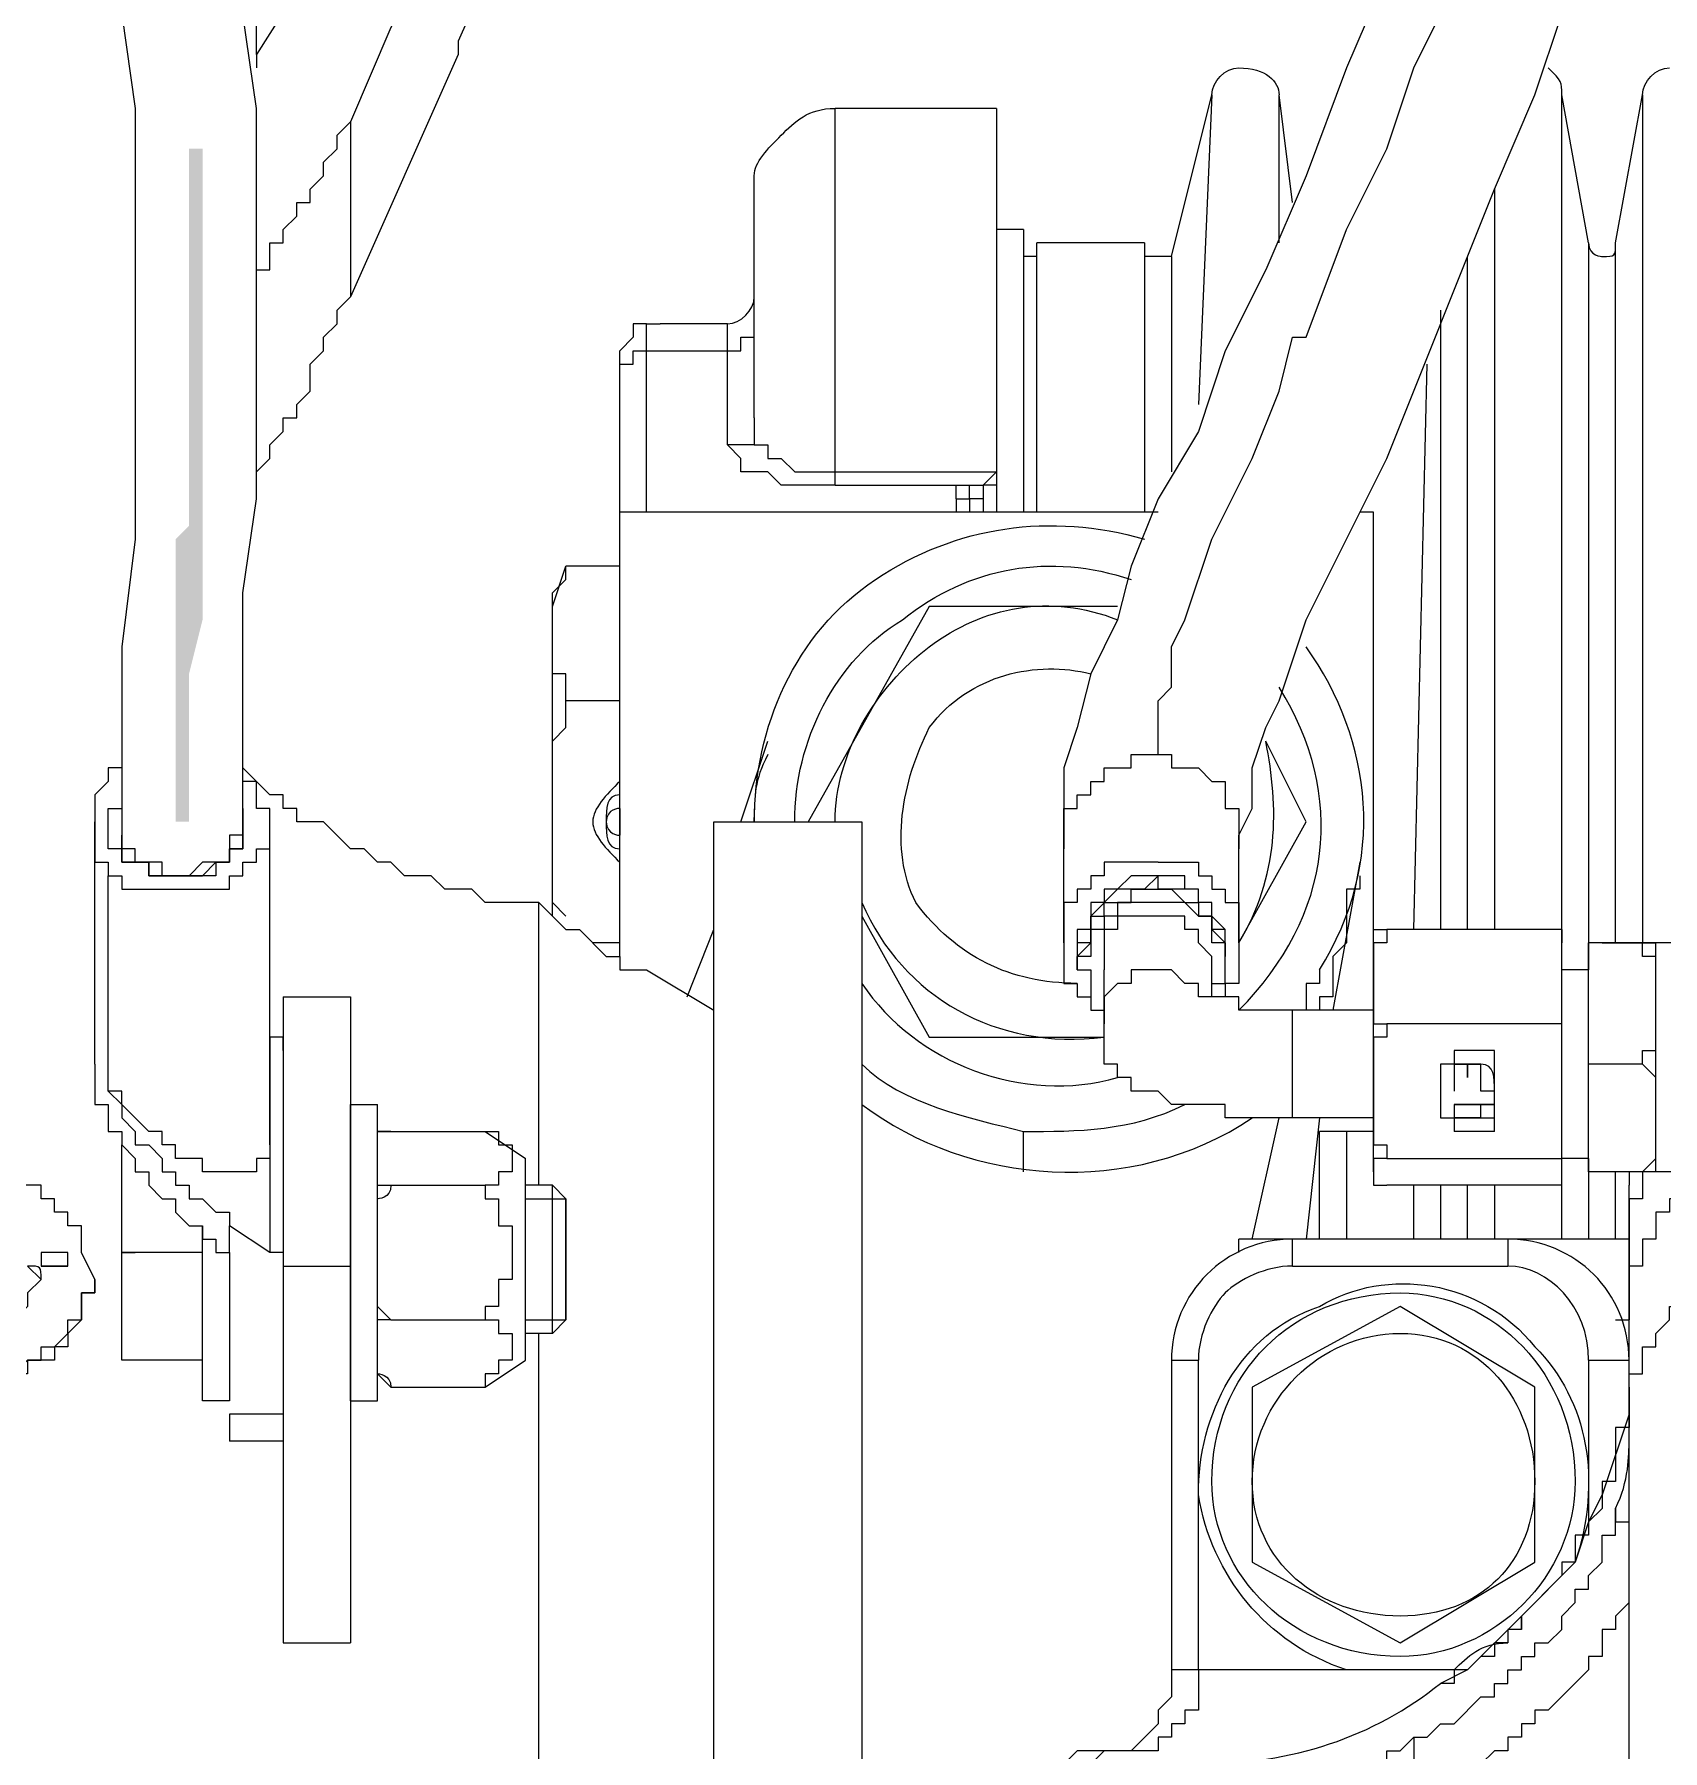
# Model space of a CAD drawing. Header units: millimetres. Extents: x 25083 to 52777, y 24772 to 45779.
# Drawn here: x 49109.58 to 49154.52, y 36234.41 to 36281.76 of the extents above; entities that cross this region are included whole.
import ezdxf

# ---------------------------------------------------------------- set-up
doc = ezdxf.new("R2010")
doc.units = ezdxf.units.MM
doc.layers.add('小车', color=7, linetype='Continuous')
doc.styles.add('标准', font='', dxfattribs={"width": 0.667})
doc.styles.get('标准').set_extended_font_data('FangSong_GB2312')
doc.dimstyles.new('标准', dxfattribs={"dimtxt": 35, "dimasz": 4, "dimexe": 2, "dimexo": 0, "dimtad": 1, "dimdec": 1, "dimzin": 9, "dimdsep": 46, "dimtxsty": '标准', "dimcen": 0, "dimdle": 6, "dimazin": 2, "dimtfac": 1, "dimtdec": 1, "dimtmove": 0, "dimatfit": 3, "dimfxl": 1, "dimtolj": 1, "dimtzin": 0, "dimarcsym": 0})

# ---------------------------------------------------------------- blocks, each defined once
blk = doc.blocks.new('zw$D2F4')
h = blk.add_hatch(color=7)
edge = h.paths.add_edge_path(flags=0)
edge.add_spline(control_points=[(215.76, 415.551), (215.76, 415.551), (216.874, 415.551), (216.874, 415.551), (216.874, 415.551), (217.245, 415.179), (217.245, 415.179), (217.245, 415.179), (217.616, 415.179), (217.616, 415.179), (217.616, 415.179), (217.988, 414.808), (217.988, 414.808), (217.988, 414.808), (218.359, 414.808), (218.359, 414.808), (218.359, 414.808), (219.473, 413.694), (219.473, 413.694), (219.473, 413.694), (219.473, 414.065), (219.473, 414.065), (219.473, 414.065), (219.845, 413.323), (219.845, 413.323), (219.845, 413.323), (219.845, 412.951), (219.845, 412.951), (219.845, 412.951), (219.845, 412.951), (219.845, 412.951), (219.845, 412.951), (220.587, 412.208), (220.587, 412.208), (220.587, 412.208), (220.959, 411.466), (220.959, 411.466), (220.959, 411.466), (221.33, 411.094), (221.33, 411.094), (221.33, 411.094), (221.701, 410.352), (221.701, 410.352), (221.701, 410.352), (221.701, 409.609), (221.701, 409.609), (221.701, 409.609), (222.073, 408.866), (222.073, 408.866), (222.073, 408.866), (222.073, 409.238), (222.073, 409.238), (222.073, 409.238), (222.444, 408.495), (222.444, 408.495), (222.444, 408.495), (222.815, 408.866), (222.815, 408.866), (222.815, 408.866), (222.444, 409.238), (222.444, 409.238), (222.444, 409.238), (222.444, 409.98), (222.444, 409.98), (222.444, 409.98), (222.073, 410.723), (222.073, 410.723), (222.073, 410.723), (221.701, 411.094), (221.701, 411.094), (221.701, 411.094), (220.959, 412.58), (220.959, 412.58), (220.959, 412.58), (220.216, 413.323), (220.216, 413.323), (220.216, 413.323), (220.216, 413.694), (220.216, 413.694), (220.216, 413.694), (218.359, 415.551), (218.359, 415.551), (218.359, 415.551), (217.988, 415.551), (217.988, 415.551), (217.988, 415.551), (217.616, 415.922), (217.616, 415.922), (217.616, 415.922), (216.502, 415.922), (216.502, 415.922), (216.502, 415.922), (216.131, 416.293), (216.131, 416.293), (216.131, 416.293), (215.76, 416.293), (215.76, 416.293), (215.76, 416.293), (215.76, 415.551), (215.76, 415.551), (215.76, 415.551), (215.76, 415.551), (215.76, 415.551)], knot_values=[0, 0, 0, 0, 1, 1, 1, 2, 2, 2, 3, 3, 3, 4, 4, 4, 5, 5, 5, 6, 6, 6, 7, 7, 7, 8, 8, 8, 9, 9, 9, 10, 10, 10, 11, 11, 11, 12, 12, 12, 13, 13, 13, 14, 14, 14, 15, 15, 15, 16, 16, 16, 17, 17, 17, 18, 18, 18, 19, 19, 19, 20, 20, 20, 21, 21, 21, 22, 22, 22, 23, 23, 23, 24, 24, 24, 25, 25, 25, 26, 26, 26, 27, 27, 27, 28, 28, 28, 29, 29, 29, 30, 30, 30, 31, 31, 31, 32, 32, 32, 33, 33, 33, 34, 34, 34, 34], degree=3, periodic=0)
edge = h.paths.add_edge_path(flags=0)
edge.add_spline(control_points=[(223.929, 398.097), (223.929, 398.097), (223.929, 387.699), (223.929, 387.699), (223.929, 387.699), (223.558, 387.327), (223.558, 387.327), (223.558, 387.327), (223.558, 379.529), (223.558, 379.529), (223.558, 379.529), (223.929, 379.529), (223.929, 379.529), (223.929, 379.529), (223.929, 383.614), (223.929, 383.614), (223.929, 383.614), (224.301, 385.099), (224.301, 385.099), (224.301, 385.099), (224.301, 398.097), (224.301, 398.097), (224.301, 398.097), (223.929, 398.097), (223.929, 398.097), (223.929, 398.097), (223.929, 398.097), (223.929, 398.097)], knot_values=[0, 0, 0, 0, 1, 1, 1, 2, 2, 2, 3, 3, 3, 4, 4, 4, 5, 5, 5, 6, 6, 6, 7, 7, 7, 8, 8, 8, 9, 9, 9, 9], degree=3, periodic=0)
at = {"color": 7, "lineweight": 5}
for points in [[(243.983, 427.063), (242.869, 425.206), (240.641, 420.75), (239.155, 418.15), (238.041, 415.922), (236.927, 412.951), (235.442, 410.352), (235.07, 409.238), (233.585, 405.895), (232.842, 404.41), (231.357, 401.068), (231.357, 400.696), (228.386, 394.012)], [(250.667, 381.386), (250.667, 382.871), (251.039, 383.242), (251.039, 384.357), (251.41, 385.099), (252.153, 387.327), (253.267, 389.556), (254.01, 391.412), (254.381, 392.898), (254.752, 392.898), (255.866, 395.869), (256.98, 398.097), (257.723, 400.325), (258.466, 401.81)], [(260.694, 420.007), (260.323, 417.779), (260.323, 415.551), (259.58, 411.094), (258.095, 405.895), (256.98, 402.925), (255.866, 400.325), (254.752, 397.354), (253.638, 394.755), (252.524, 392.526), (251.781, 390.298), (250.667, 388.442), (249.925, 386.585), (249.553, 385.099), (248.811, 383.614), (248.439, 382.128), (248.068, 381.014), (248.068, 378.786)], [(252.895, 378.786), (252.895, 379.158), (253.267, 379.9), (253.267, 381.014), (253.638, 382.128), (254.01, 382.871), (254.752, 385.099), (256.98, 389.556), (259.951, 396.983), (261.065, 399.582), (261.808, 401.81), (262.922, 404.781), (264.408, 409.98), (264.779, 412.951), (265.15, 415.551), (265.522, 417.779), (265.522, 420.007)], [(225.415, 379.529), (225.415, 385.842), (225.786, 388.442), (225.786, 399.211), (225.415, 401.81), (225.415, 404.039), (225.044, 405.895), (224.672, 408.124), (223.187, 411.094), (222.815, 412.58), (222.073, 413.694), (221.33, 414.437), (220.587, 415.551), (219.473, 416.293), (218.73, 417.036), (217.616, 417.408), (217.245, 417.408)], [(216.874, 414.065), (217.616, 413.323), (218.359, 412.951), (219.845, 410.723), (220.216, 409.609), (220.959, 408.124), (221.33, 406.267), (222.073, 404.039), (222.073, 401.81), (222.444, 399.211), (222.444, 387.327), (222.073, 384.357), (222.073, 379.529)], [(225.786, 400.696), (225.786, 404.039)], [(246.211, 399.211), (241.755, 399.211)], [(241.755, 388.813), (241.755, 399.211)], [(246.211, 399.211), (246.211, 388.07)], [(251.039, 395.126), (252.153, 399.582)], [(252.153, 399.582), (251.781, 391.041)], [(254.01, 395.497), (254.01, 399.582)], [(254.381, 396.611), (254.01, 399.582)], [(261.808, 375.444), (261.808, 399.582)], [(262.551, 395.497), (261.808, 399.582)], [(263.294, 395.497), (264.036, 399.582)], [(264.036, 399.582), (264.036, 376.187)], [(228.386, 398.84), (228.386, 394.012)], [(239.527, 390.67), (239.527, 397.354)], [(259.951, 396.983), (259.951, 376.558)], [(246.954, 395.869), (246.211, 395.869)], [(246.954, 395.869), (246.954, 388.07)], [(250.296, 395.497), (247.325, 395.497)], [(247.325, 388.07), (247.325, 395.497)], [(250.296, 395.497), (250.296, 388.07)], [(262.551, 395.497), (262.551, 375.444)], [(263.294, 376.187), (263.294, 395.497)], [(247.325, 395.126), (246.954, 395.126)], [(251.039, 395.126), (250.296, 395.126)], [(251.039, 395.126), (251.039, 389.184)], [(259.209, 376.558), (259.209, 395.126)], [(225.786, 389.184), (226.158, 389.556), (226.158, 389.927), (226.529, 390.298), (226.529, 390.67), (226.9, 390.67), (226.9, 391.041), (227.272, 391.412), (227.272, 392.155), (227.643, 392.526), (227.643, 392.898), (228.014, 393.269), (228.014, 393.641), (228.386, 394.012)], [(258.466, 393.641), (258.466, 376.558)], [(236.556, 393.269), (236.184, 393.269), (236.184, 392.898), (235.813, 392.526)], [(236.556, 388.07), (236.556, 393.269)], [(237.298, 393.269), (236.927, 393.269)], [(238.784, 393.269), (237.298, 393.269)], [(238.784, 389.927), (238.784, 393.269)], [(238.784, 392.526), (239.155, 392.526), (239.155, 392.898), (239.527, 392.898), (239.527, 393.269)], [(235.813, 375.815), (235.813, 392.526)], [(235.813, 392.155), (236.184, 392.155), (236.184, 392.526), (236.556, 392.526)], [(236.556, 392.526), (238.784, 392.526)], [(257.723, 376.558), (258.095, 392.155)], [(239.527, 390.67), (239.527, 389.927), (239.155, 389.927), (238.784, 389.927)], [(239.527, 390.67), (239.527, 389.927), (239.898, 389.927), (239.898, 389.556), (240.269, 389.556), (240.641, 389.184), (241.755, 389.184)], [(241.755, 388.813), (240.269, 388.813), (239.898, 389.184), (239.527, 389.184), (239.155, 389.184), (239.155, 389.556), (238.784, 389.927)], [(241.755, 389.184), (246.211, 389.184)], [(241.755, 388.813), (245.468, 388.813)], [(245.097, 388.442), (245.097, 388.813), (245.468, 388.813)], [(245.468, 388.813), (245.84, 388.813), (246.211, 389.184)], [(245.84, 388.442), (245.468, 388.442), (245.468, 388.813)], [(246.211, 389.184), (246.211, 388.813), (245.84, 388.813), (245.84, 388.442)], [(245.097, 388.442), (245.097, 388.07)], [(245.097, 388.442), (245.468, 388.442), (245.468, 388.07)], [(245.84, 388.442), (245.84, 388.07)], [(250.667, 388.07), (235.813, 388.07)], [(256.609, 388.07), (256.238, 388.07)], [(256.609, 374.33), (256.609, 388.07)], [(233.956, 385.471), (234.328, 386.585)], [(233.956, 384.728), (233.956, 385.842), (234.328, 386.213), (234.328, 386.585)], [(235.813, 386.585), (234.328, 386.585)], [(233.956, 376.929), (233.956, 385.471)], [(244.354, 385.471), (241.012, 379.529)], [(249.553, 385.471), (244.354, 385.471)], [(234.328, 382.871), (234.328, 383.614), (233.956, 383.614), (233.956, 384.728)], [(233.956, 379.529), (233.956, 381.757), (234.328, 382.128), (234.328, 382.871)], [(235.813, 382.871), (234.328, 382.871)], [(239.155, 379.529), (239.898, 381.757)], [(254.752, 379.529), (253.638, 381.757)], [(233.585, 377.301), (232.099, 377.301), (231.728, 377.672), (230.985, 377.672), (230.614, 378.043), (229.871, 378.043), (229.5, 378.415), (229.129, 378.415), (228.757, 378.786), (228.386, 378.786), (227.643, 379.529), (226.9, 379.529), (226.9, 379.9), (226.529, 379.9), (226.529, 380.272), (226.158, 380.272), (225.415, 381.014), (225.415, 381.386)], [(248.068, 378.786), (248.068, 379.9), (248.439, 379.9), (248.439, 380.272), (248.811, 380.272), (248.811, 380.643), (249.182, 380.643), (249.182, 381.014), (249.925, 381.014), (249.925, 381.386), (250.667, 381.386)], [(250.667, 381.386), (251.039, 381.386), (251.039, 381.014), (251.781, 381.014), (252.153, 380.643), (252.524, 380.643), (252.524, 380.272), (252.524, 379.9), (252.895, 379.9), (252.895, 378.786)], [(222.073, 381.014), (221.701, 381.014), (221.701, 380.643)], [(221.701, 380.643), (221.33, 380.272), (221.33, 379.529)], [(226.158, 379.529), (226.158, 379.9), (225.786, 379.9), (225.786, 380.643), (225.415, 380.643)], [(221.701, 379.529), (221.701, 379.9), (222.073, 379.9)], [(225.415, 379.9), (225.415, 379.529)], [(221.33, 372.844), (221.33, 379.529)], [(221.33, 379.529), (221.33, 378.415), (221.701, 378.415), (221.701, 378.043)], [(221.701, 378.043), (222.073, 378.043), (222.073, 377.672), (224.301, 377.672), (225.044, 377.672), (225.044, 378.043), (225.415, 378.043), (225.415, 378.415), (225.786, 378.415), (225.786, 378.786), (226.158, 378.786), (226.158, 379.529)], [(225.415, 379.529), (225.415, 378.786), (225.044, 378.786), (225.044, 378.415), (224.672, 378.415), (224.672, 378.043), (222.815, 378.043), (222.815, 378.415), (222.073, 378.415), (222.073, 378.786), (221.701, 378.786), (221.701, 379.529)], [(226.158, 370.616), (226.158, 379.529)], [(234.328, 376.929), (233.956, 377.301), (233.956, 379.529)], [(238.412, 379.529), (242.497, 379.529)], [(238.412, 287.06), (238.412, 379.529)], [(242.497, 379.529), (242.497, 287.06)], [(252.895, 376.187), (254.752, 379.529)], [(225.044, 379.158), (225.044, 378.415), (224.301, 378.415), (223.929, 378.043), (223.187, 378.043), (223.187, 378.415), (222.444, 378.415), (222.444, 378.786), (222.073, 378.786), (222.073, 379.158)], [(222.073, 379.158), (222.073, 378.415), (222.815, 378.415), (222.815, 378.043), (224.301, 378.043), (224.672, 378.415), (225.044, 378.415), (225.044, 378.786), (225.415, 378.786), (225.415, 379.158)], [(225.415, 379.158), (225.044, 379.158)], [(248.068, 376.187), (248.068, 378.786)], [(252.895, 376.187), (252.895, 378.786)], [(250.667, 378.415), (249.182, 378.415), (249.182, 378.043), (248.811, 378.043), (248.811, 377.672), (248.439, 377.672), (248.439, 377.301), (248.068, 377.301), (248.068, 376.187)], [(250.667, 378.415), (251.781, 378.415), (251.781, 378.043), (252.153, 378.043), (252.153, 377.672), (252.524, 377.672), (252.524, 377.301), (252.895, 377.301), (252.895, 376.187)], [(256.238, 378.415), (255.495, 374.33)], [(221.701, 372.102), (221.701, 378.043)], [(251.41, 377.672), (250.667, 377.672), (250.667, 378.043), (250.296, 377.672), (249.925, 377.672), (249.553, 377.672), (248.811, 376.929), (248.811, 376.187), (248.439, 376.187)], [(251.41, 377.672), (251.41, 378.043), (249.925, 378.043), (249.553, 377.672), (249.182, 377.672), (249.182, 377.301), (248.811, 377.301), (248.811, 376.558), (248.439, 376.558), (248.439, 376.187)], [(256.238, 378.043), (256.238, 377.672), (255.866, 377.672), (255.866, 376.187), (255.495, 375.815), (255.495, 374.701), (255.124, 374.701), (255.124, 374.33)], [(248.439, 375.815), (248.811, 376.187), (248.811, 376.929), (249.182, 376.929), (249.182, 377.301), (249.553, 377.301), (249.925, 377.301), (249.925, 377.672), (251.039, 377.672), (251.41, 377.301)], [(252.524, 376.187), (252.524, 376.558), (252.153, 376.929), (252.153, 377.301), (251.781, 377.301), (251.781, 377.672), (251.41, 377.672)], [(252.524, 376.187), (252.524, 376.558), (252.153, 376.558), (252.153, 377.301), (251.781, 377.301), (251.781, 377.672), (251.41, 377.672)], [(233.585, 369.502), (233.585, 377.301)], [(233.585, 377.301), (234.328, 376.558), (234.699, 376.558), (235.442, 375.815), (235.813, 375.815), (235.813, 375.444), (236.556, 375.444)], [(242.497, 376.929), (244.354, 373.587)], [(251.41, 377.301), (249.925, 377.301), (249.553, 377.301), (249.553, 376.929), (249.182, 376.929), (249.182, 376.558), (248.811, 376.558), (248.811, 375.815), (248.439, 375.815), (248.439, 375.444)], [(251.41, 376.929), (249.925, 376.929), (249.553, 376.929), (249.553, 376.558), (249.182, 376.558), (249.182, 375.444)], [(251.41, 377.301), (251.781, 377.301), (251.781, 376.929), (252.153, 376.929), (252.153, 376.558), (252.524, 376.187), (252.524, 375.815)], [(252.524, 375.444), (252.524, 376.187), (252.153, 376.187), (252.153, 376.929), (251.781, 376.929), (251.41, 377.301)], [(252.153, 375.444), (252.153, 375.815), (251.781, 376.187), (251.781, 376.558), (251.41, 376.558), (251.41, 376.929)], [(237.67, 374.701), (238.412, 376.558)], [(256.609, 376.187), (256.609, 376.558), (256.98, 376.558)], [(256.98, 376.558), (256.98, 376.187), (256.609, 376.187), (256.609, 375.073)], [(261.808, 376.558), (256.98, 376.558)], [(261.808, 376.558), (261.808, 376.187)], [(261.808, 375.073), (261.808, 376.558)], [(235.813, 376.187), (235.07, 376.187)], [(248.068, 376.187), (248.068, 375.073), (248.439, 375.073), (248.439, 374.701), (248.811, 374.701), (248.811, 374.33), (249.182, 374.33)], [(252.895, 376.187), (252.895, 375.073), (252.524, 375.073), (252.524, 374.701)], [(256.609, 375.073), (256.609, 376.187)], [(261.808, 375.444), (261.808, 376.187)], [(264.036, 376.187), (262.551, 376.187)], [(264.036, 376.187), (262.551, 376.187)], [(262.551, 369.874), (262.551, 376.187)], [(262.551, 374.33), (262.551, 376.187)], [(263.294, 376.187), (262.922, 376.187)], [(262.922, 376.187), (263.294, 376.187)], [(263.665, 376.187), (263.294, 376.187)], [(263.665, 376.187), (263.294, 376.187)], [(264.036, 376.187), (263.665, 376.187)], [(263.665, 376.187), (264.036, 376.187)], [(264.408, 376.187), (264.036, 376.187)], [(264.036, 376.187), (264.408, 376.187)], [(264.408, 374.33), (264.408, 375.815), (264.036, 375.815), (264.036, 376.187)], [(264.408, 369.874), (264.408, 376.187)], [(265.15, 376.187), (264.408, 376.187)], [(248.439, 375.444), (248.439, 375.815)], [(252.524, 375.444), (252.524, 375.815)], [(236.556, 375.444), (238.412, 374.33)], [(248.439, 375.444), (248.811, 375.444), (248.811, 374.33), (249.182, 374.33)], [(249.182, 373.959), (249.182, 375.444)], [(251.41, 375.073), (251.039, 375.444), (249.925, 375.444), (249.925, 375.073), (249.553, 375.073), (249.182, 374.701), (249.182, 373.959)], [(251.781, 374.701), (251.781, 375.073), (251.41, 375.073)], [(252.153, 374.701), (252.153, 375.444)], [(252.153, 374.701), (252.153, 375.073), (252.524, 375.073), (252.524, 375.444)], [(255.124, 375.444), (255.124, 375.073), (254.752, 375.073), (254.752, 374.33)], [(256.609, 372.102), (256.609, 375.073)], [(256.609, 375.073), (256.609, 373.959), (256.98, 373.959)], [(261.808, 370.245), (261.808, 375.444)], [(262.551, 375.444), (261.808, 375.444)], [(261.808, 372.102), (261.808, 375.073)], [(261.808, 373.959), (261.808, 375.073)], [(226.529, 374.701), (228.386, 374.701)], [(226.529, 374.701), (226.529, 356.876)], [(228.386, 374.701), (228.386, 356.876)], [(254.381, 374.33), (252.895, 374.33), (252.895, 374.701), (251.781, 374.701)], [(256.609, 374.33), (254.381, 374.33)], [(254.381, 372.473), (254.381, 374.33)], [(262.551, 372.844), (262.551, 374.33)], [(264.036, 372.844), (264.036, 373.216), (264.408, 373.216), (264.408, 374.33)], [(226.158, 373.587), (226.158, 367.645)], [(226.529, 373.216), (226.529, 373.587), (226.158, 373.587)], [(244.354, 373.587), (249.182, 373.587)], [(254.381, 371.359), (252.524, 371.359), (252.524, 371.73), (251.039, 371.73), (250.667, 372.102), (249.925, 372.102), (249.925, 372.473), (249.553, 372.473), (249.553, 372.844), (249.182, 372.844), (249.182, 373.959)], [(256.98, 373.959), (256.98, 373.587), (256.609, 373.587), (256.609, 372.102)], [(261.808, 373.959), (256.98, 373.959)], [(261.808, 372.102), (261.808, 373.959)], [(259.951, 373.216), (258.837, 373.216)], [(259.951, 372.102), (259.951, 373.216)], [(221.33, 372.844), (221.33, 371.73), (221.701, 371.73), (221.701, 370.988), (222.073, 370.988), (222.073, 370.616), (222.444, 370.245), (222.444, 369.874), (222.815, 369.874), (222.815, 369.502), (223.187, 369.131), (223.558, 369.131), (223.558, 368.759), (223.929, 368.388), (224.301, 368.388), (224.301, 368.017), (224.672, 368.017), (224.672, 367.645), (225.044, 367.645)], [(258.837, 372.844), (258.466, 372.844), (258.466, 372.102)], [(259.209, 372.844), (258.837, 372.844)], [(258.837, 372.844), (259.58, 372.844)], [(259.58, 372.844), (258.837, 372.844)], [(259.58, 372.844), (259.209, 372.844)], [(259.209, 372.844), (259.209, 372.473)], [(259.209, 372.473), (259.209, 372.844)], [(264.036, 372.844), (262.551, 372.844)], [(262.551, 371.359), (262.551, 372.844)], [(264.408, 371.359), (264.408, 372.473), (264.036, 372.844)], [(254.381, 371.359), (254.381, 372.473)], [(221.701, 372.102), (222.073, 371.73), (222.073, 371.359), (222.444, 370.988), (222.444, 370.616), (222.815, 370.616), (223.187, 370.245), (223.187, 369.874), (223.558, 369.874), (223.558, 369.502), (223.929, 369.502), (223.929, 369.131), (224.301, 369.131), (224.672, 368.759), (225.044, 368.759), (225.044, 368.388)], [(226.158, 370.616), (226.158, 370.245), (225.786, 370.245), (225.786, 369.874), (225.044, 369.874), (224.301, 369.874), (224.301, 370.245), (223.558, 370.245), (223.558, 370.616), (223.187, 370.616), (223.187, 370.988), (222.815, 370.988), (222.073, 371.73), (222.073, 372.102), (221.701, 372.102)], [(228.386, 371.73), (229.129, 371.73)], [(228.386, 371.359), (228.386, 371.73)], [(228.386, 363.56), (228.386, 371.73)], [(229.129, 363.56), (229.129, 371.73)], [(256.609, 369.874), (256.609, 372.102)], [(256.609, 372.102), (256.609, 370.616), (256.98, 370.616), (256.98, 370.245)], [(258.466, 372.102), (258.466, 371.359), (258.837, 371.359), (258.837, 370.988)], [(258.466, 372.102), (258.466, 371.359), (258.837, 371.359), (258.837, 370.988)], [(258.837, 371.73), (259.58, 371.73)], [(258.837, 371.73), (259.58, 371.73)], [(259.209, 371.73), (258.837, 371.73)], [(259.58, 371.73), (259.209, 371.73)], [(259.951, 372.102), (259.58, 372.102)], [(259.58, 371.359), (259.58, 371.73)], [(259.58, 371.73), (259.951, 371.73)], [(259.951, 371.73), (259.58, 371.73)], [(259.951, 370.988), (259.951, 372.102)], [(259.951, 370.988), (259.951, 372.102)], [(261.808, 369.874), (261.808, 372.102)], [(261.808, 370.245), (261.808, 372.102)], [(253.267, 368.017), (254.01, 371.359)], [(256.609, 371.359), (254.381, 371.359)], [(255.124, 371.359), (254.752, 368.017)], [(256.609, 370.988), (256.609, 371.359)], [(259.58, 371.359), (258.837, 371.359)], [(258.837, 371.359), (259.209, 371.359)], [(259.209, 371.359), (258.837, 371.359)], [(259.209, 371.359), (259.58, 371.359)], [(259.58, 371.359), (259.209, 371.359)], [(259.58, 371.359), (259.951, 371.359)], [(262.551, 369.874), (262.551, 371.359)], [(264.036, 369.874), (264.408, 370.245), (264.408, 371.359)], [(229.129, 370.988), (229.5, 370.988)], [(229.5, 370.988), (232.099, 370.988)], [(232.099, 370.988), (232.471, 370.988), (232.471, 370.616), (232.842, 370.616), (232.842, 369.874), (232.471, 369.874), (232.471, 369.502), (232.099, 369.502)], [(232.099, 370.988), (233.213, 370.245)], [(246.954, 369.874), (246.954, 370.988)], [(256.609, 370.988), (255.124, 370.988)], [(255.124, 368.017), (255.124, 370.988)], [(255.866, 370.988), (255.866, 368.017)], [(259.951, 370.988), (258.837, 370.988)], [(259.951, 370.988), (258.837, 370.988)], [(222.073, 364.675), (222.073, 370.616)], [(222.073, 369.131), (222.073, 370.616)], [(220.959, 367.645), (220.959, 368.388), (220.587, 368.388), (220.587, 368.759), (220.216, 368.759), (220.216, 369.131), (219.845, 369.131), (219.845, 369.502), (219.102, 369.502)], [(233.213, 364.675), (233.213, 370.245)], [(256.98, 370.245), (256.609, 370.245), (256.609, 369.874)], [(256.609, 369.874), (256.609, 369.502)], [(256.98, 370.245), (261.808, 370.245)], [(261.808, 368.017), (261.808, 370.245)], [(261.808, 369.874), (261.808, 370.245)], [(262.551, 370.245), (261.808, 370.245)], [(261.808, 369.502), (261.808, 369.874)], [(262.551, 370.245), (262.551, 368.017)], [(264.036, 369.874), (262.551, 369.874)], [(263.294, 368.017), (263.294, 369.874)], [(264.036, 369.874), (264.036, 369.131), (263.665, 369.131), (263.665, 367.645)], [(264.408, 369.874), (264.036, 369.874)], [(265.15, 369.874), (264.408, 369.874)], [(229.5, 369.502), (232.099, 369.502)], [(232.099, 369.502), (232.099, 369.131), (232.471, 369.131), (232.471, 368.388), (232.842, 368.388), (232.842, 367.645)], [(233.956, 369.502), (233.213, 369.502)], [(234.328, 369.131), (233.956, 369.502)], [(233.956, 365.417), (233.956, 369.502)], [(256.609, 369.502), (256.98, 369.502)], [(261.808, 369.502), (256.98, 369.502)], [(257.723, 368.017), (257.723, 369.502)], [(258.466, 369.502), (258.466, 368.017)], [(259.209, 368.017), (259.209, 369.502)], [(259.951, 369.502), (259.951, 368.017)], [(263.665, 349.077), (263.665, 369.502)], [(265.15, 369.502), (265.15, 369.131), (264.779, 369.131), (264.779, 368.759), (264.408, 368.759), (264.408, 368.017), (264.036, 368.017), (264.036, 367.274), (263.665, 367.274), (263.665, 366.903), (263.665, 366.531), (263.665, 365.789)], [(222.444, 367.645), (222.073, 367.645), (222.073, 369.131)], [(234.328, 369.131), (234.328, 365.789)], [(234.328, 365.789), (234.328, 369.131)], [(224.301, 363.56), (224.301, 368.388)], [(226.158, 367.645), (225.044, 368.388)], [(225.044, 367.645), (225.044, 368.388)], [(257.352, 368.017), (252.895, 368.017)], [(252.895, 367.645), (252.895, 368.017)], [(260.323, 368.017), (254.381, 368.017)], [(254.381, 367.274), (254.381, 368.017)], [(263.665, 368.017), (260.323, 368.017)], [(260.323, 368.017), (260.323, 367.274)], [(220.587, 367.645), (220.216, 367.645), (219.845, 367.645), (219.845, 367.274)], [(220.587, 367.274), (220.587, 367.645)], [(221.33, 366.903), (220.959, 367.645)], [(222.073, 366.16), (222.073, 367.645), (222.444, 367.645)], [(224.301, 367.645), (222.444, 367.645)], [(225.044, 367.645), (225.044, 363.56)], [(226.529, 367.645), (226.158, 367.645)], [(232.842, 367.645), (232.842, 366.903), (232.471, 366.903), (232.471, 366.16), (232.099, 366.16), (232.099, 365.789)], [(263.665, 367.645), (263.665, 367.274)], [(219.473, 367.274), (219.845, 366.903)], [(219.845, 367.274), (220.587, 367.274)], [(220.587, 367.274), (220.216, 367.274), (219.845, 367.274)], [(226.529, 367.274), (228.386, 367.274)], [(254.381, 367.274), (260.323, 367.274)], [(263.665, 362.818), (263.665, 364.303), (264.036, 364.303), (264.036, 365.046), (264.408, 365.046), (264.408, 365.417), (264.779, 365.789), (264.779, 366.16), (265.15, 366.16), (265.15, 366.531), (265.522, 366.531), (265.522, 366.903), (265.893, 366.903), (266.264, 367.274)], [(219.845, 366.903), (219.473, 366.531), (219.473, 366.16), (219.102, 365.789), (218.73, 365.789), (218.73, 365.417), (218.359, 365.417), (217.988, 365.417), (217.988, 365.046), (216.131, 365.046), (216.131, 365.417), (215.388, 365.417), (215.388, 365.789), (215.017, 365.789), (214.646, 366.16), (214.646, 366.531), (214.274, 366.531), (214.274, 366.903)], [(221.33, 366.903), (221.33, 366.531), (220.959, 366.531), (220.959, 365.789), (220.587, 365.417), (220.587, 365.046), (220.216, 365.046), (220.216, 364.675), (219.845, 364.675), (219.473, 364.675), (219.473, 364.303), (218.73, 364.303), (218.359, 363.932), (215.76, 363.932)], [(215.76, 364.303), (216.131, 363.932), (217.988, 363.932), (218.359, 364.303), (219.102, 364.303), (219.473, 364.675), (219.845, 364.675), (219.845, 365.046), (220.216, 365.046), (220.587, 365.417), (220.587, 365.789), (220.959, 365.789), (220.959, 366.531), (221.33, 366.531), (221.33, 366.903)], [(222.444, 364.675), (222.073, 364.675), (222.073, 366.16)], [(257.352, 366.16), (253.267, 363.932)], [(261.065, 363.932), (257.352, 366.16)], [(229.5, 365.789), (232.099, 365.789)], [(232.099, 365.789), (232.471, 365.789), (232.471, 365.417), (232.842, 365.417), (232.842, 364.675), (232.471, 364.675), (232.471, 364.303), (232.099, 364.303), (232.099, 363.932)], [(234.328, 365.789), (233.956, 365.417)], [(263.294, 365.789), (263.665, 365.789)], [(233.956, 365.417), (233.213, 365.417)], [(233.585, 340.536), (233.585, 365.417)], [(224.301, 364.675), (222.073, 364.675)], [(232.099, 363.932), (233.213, 364.675)], [(251.039, 364.675), (251.781, 364.675)], [(251.039, 364.675), (251.039, 355.762)], [(251.781, 356.133), (251.781, 364.675)], [(262.551, 364.675), (263.665, 364.675)], [(262.551, 364.675), (262.551, 360.218)], [(229.129, 364.303), (229.5, 363.932)], [(228.386, 363.932), (228.386, 363.56)], [(229.5, 363.932), (232.099, 363.932)], [(253.267, 363.932), (253.267, 359.104)], [(263.665, 363.932), (263.665, 363.189), (262.922, 360.961), (262.551, 360.218), (262.179, 359.104), (260.694, 357.619)], [(263.665, 363.932), (263.665, 362.818), (263.294, 362.818), (263.294, 361.332), (262.922, 361.332), (262.922, 360.59), (262.551, 360.218), (262.551, 359.847), (262.179, 359.847), (262.179, 359.104), (261.808, 359.104), (261.808, 358.733), (260.694, 357.619)], [(261.065, 359.104), (261.065, 363.932)], [(225.044, 363.56), (224.301, 363.56)], [(226.529, 363.189), (225.044, 363.189)], [(225.044, 363.189), (225.044, 362.446)], [(228.386, 363.56), (229.129, 363.56)], [(226.529, 362.446), (225.044, 362.446)], [(257.723, 354.276), (258.095, 354.276), (258.466, 354.648), (258.837, 354.648), (259.58, 355.391), (259.951, 355.391), (259.951, 355.762), (260.323, 355.762), (260.323, 356.133), (260.694, 356.133), (260.694, 356.505), (261.065, 356.505), (261.065, 356.876), (261.437, 356.876), (261.808, 357.247), (261.808, 357.619), (262.179, 357.99), (262.179, 358.361), (262.551, 358.361), (262.551, 358.733), (262.922, 359.104), (262.922, 359.847), (263.294, 359.847), (263.294, 360.59)], [(263.294, 360.59), (263.294, 360.218), (263.665, 360.218)], [(253.267, 359.104), (257.352, 356.876)], [(257.352, 356.876), (261.065, 359.104)], [(263.665, 357.99), (263.294, 357.619), (263.294, 357.247), (262.922, 357.247), (262.922, 356.505), (262.551, 356.505), (262.551, 356.133), (261.437, 355.019), (261.065, 355.019), (261.065, 354.648), (260.694, 354.648), (260.694, 354.276), (260.323, 354.276), (260.323, 353.905), (259.951, 353.905), (259.58, 353.534), (259.209, 353.534), (258.837, 353.162), (258.466, 353.162), (258.095, 352.791)], [(260.694, 357.619), (259.209, 356.133), (258.466, 355.762)], [(260.694, 357.619), (260.694, 357.247)], [(260.694, 357.247), (260.323, 357.247), (260.323, 356.876), (259.951, 356.876), (259.951, 356.505), (259.58, 356.505), (259.209, 356.133), (258.837, 356.133), (258.837, 355.762), (258.466, 355.762)], [(226.529, 356.876), (228.386, 356.876)], [(251.781, 356.133), (251.781, 355.019), (251.41, 355.019), (251.41, 354.648), (251.039, 354.648), (251.039, 354.276), (250.667, 354.276), (250.667, 353.905), (249.182, 353.905), (248.811, 353.534), (247.696, 353.534)], [(259.209, 356.133), (251.039, 356.133)], [(251.781, 356.133), (251.039, 356.133), (251.039, 355.762)], [(251.039, 355.762), (251.039, 355.391), (250.667, 355.019), (250.667, 354.648), (249.925, 353.905), (248.439, 353.905), (248.068, 353.534), (247.696, 353.534)], [(256.609, 353.534), (256.98, 353.534), (256.98, 353.905), (257.352, 353.905), (257.723, 354.276)], [(257.723, 354.276), (257.723, 353.534), (258.095, 353.534), (258.095, 352.791)]]:
    blk.add_lwpolyline(points, dxfattribs=at)
at = {"color": 7, "lineweight": 0}
for points in [[(243.612, 427.063), (242.497, 425.206), (241.383, 423.721), (240.269, 421.492), (238.041, 417.779), (236.927, 415.551), (235.442, 412.951), (235.07, 411.837), (233.585, 409.238), (231.357, 404.781), (230.985, 404.41), (229.5, 401.439), (228.386, 398.84)], [(240.641, 424.092), (225.786, 400.696)], [(225.786, 394.755), (226.158, 394.755), (226.158, 395.497), (226.529, 395.497), (226.529, 395.869), (226.9, 396.24), (226.9, 396.611), (227.272, 396.611), (227.272, 396.983), (227.643, 397.354), (227.643, 397.725), (228.014, 398.097), (228.014, 398.468), (228.386, 398.84)], [(233.213, 369.131), (234.328, 369.131)], [(233.213, 365.789), (234.328, 365.789)]]:
    blk.add_lwpolyline(points, dxfattribs=at)
blk.add_open_spline([(225.786, 400.696), (225.786, 400.696), (225.786, 400.696), (225.786, 400.325)], degree=3, dxfattribs=at)
at = {"color": 7, "lineweight": 5}
for points in [[(252.153, 399.582), (252.153, 399.954), (252.524, 400.325), (252.895, 400.325)], [(252.895, 400.325), (253.638, 400.325), (254.01, 399.954), (254.01, 399.582)], [(261.808, 399.582), (261.808, 399.954), (261.808, 399.954), (261.437, 400.325)], [(264.036, 399.582), (264.036, 399.954), (264.408, 400.325), (264.779, 400.325)], [(240.269, 398.468), (240.641, 398.84), (241.012, 399.211), (241.755, 399.211)], [(239.527, 397.354), (239.527, 397.725), (239.898, 398.097), (240.269, 398.468)], [(262.551, 395.497), (262.551, 395.126), (262.922, 395.126), (262.922, 395.126)], [(262.922, 395.126), (263.294, 395.126), (263.294, 395.126), (263.294, 395.497)], [(238.784, 393.269), (239.155, 393.269), (239.527, 393.641), (239.527, 394.012)], [(236.556, 393.269), (236.927, 393.269), (236.927, 393.269), (236.927, 393.269)], [(237.298, 393.269), (237.298, 393.269), (237.298, 393.269), (237.298, 393.269)], [(242.869, 386.213), (245.097, 387.699), (247.696, 388.07), (250.296, 387.327)], [(243.612, 385.099), (245.468, 386.585), (247.696, 386.956), (249.925, 386.213)], [(239.527, 379.529), (239.527, 382.128), (240.641, 384.728), (242.869, 386.213)], [(244.354, 384.357), (245.84, 385.471), (247.696, 385.842), (249.553, 385.099)], [(240.641, 379.529), (240.641, 381.757), (241.755, 383.985), (243.612, 385.099)], [(241.755, 379.529), (241.755, 381.386), (242.869, 383.242), (244.354, 384.357)], [(255.124, 375.444), (256.98, 378.415), (256.609, 381.757), (254.752, 384.357)], [(244.354, 382.128), (245.468, 383.614), (247.325, 383.985), (248.811, 383.614)], [(252.895, 374.33), (255.495, 376.929), (255.866, 380.272), (254.01, 383.242)], [(243.983, 377.301), (243.24, 378.786), (243.612, 380.643), (244.354, 382.128)], [(252.895, 376.187), (254.01, 378.043), (254.01, 379.9), (253.638, 381.757)], [(239.898, 381.386), (239.527, 380.643), (239.527, 380.272), (239.527, 379.529)], [(235.813, 380.643), (235.442, 380.272), (235.07, 379.9), (235.07, 379.529)], [(235.813, 380.272), (235.442, 380.272), (235.442, 379.9), (235.442, 379.529)], [(235.813, 379.9), (235.813, 379.9), (235.442, 379.9), (235.442, 379.529)], [(235.813, 379.9), (235.813, 379.9), (235.813, 379.9), (235.813, 379.529)], [(235.813, 379.9), (235.813, 379.529), (235.813, 379.529), (235.813, 379.158)], [(222.073, 379.529), (222.073, 379.529), (222.073, 379.158), (222.073, 379.158)], [(225.415, 379.158), (225.415, 379.158), (225.415, 379.529), (225.415, 379.529)], [(235.07, 379.529), (235.07, 379.158), (235.442, 378.786), (235.813, 378.415)], [(235.442, 379.529), (235.442, 379.158), (235.442, 378.786), (235.813, 378.786)], [(235.442, 379.529), (235.442, 379.158), (235.813, 379.158), (235.813, 379.158)], [(235.813, 379.529), (235.813, 379.529), (235.813, 379.529), (235.813, 379.158)], [(222.073, 379.158), (222.073, 379.158), (222.073, 379.158), (222.073, 379.158)], [(225.415, 379.158), (225.415, 379.158), (225.415, 379.158), (225.415, 379.158)], [(225.415, 379.158), (225.415, 379.158), (225.415, 379.158), (225.415, 379.158)], [(225.415, 379.158), (225.415, 379.158), (225.415, 379.158), (225.415, 379.158)], [(235.813, 379.158), (235.813, 379.158), (235.813, 379.158), (235.813, 379.158)], [(256.238, 378.043), (256.238, 378.043), (256.238, 378.043), (256.238, 378.043)], [(242.497, 377.301), (243.612, 374.701), (246.211, 373.216), (249.182, 373.587)], [(248.439, 375.073), (246.582, 375.073), (245.097, 375.815), (243.983, 377.301)], [(248.439, 376.187), (248.439, 375.815), (248.439, 375.815), (248.439, 375.815)], [(252.524, 375.815), (252.524, 375.815), (252.524, 375.815), (252.524, 376.187)], [(263.294, 376.187), (263.294, 376.187), (263.665, 376.187), (263.665, 376.187)], [(263.294, 376.187), (263.294, 376.187), (263.294, 376.187), (263.294, 376.187)], [(263.294, 376.187), (263.294, 376.187), (263.665, 376.187), (263.665, 376.187)], [(263.294, 376.187), (263.294, 376.187), (263.294, 376.187), (263.294, 376.187)], [(263.665, 376.187), (263.665, 376.187), (263.665, 376.187), (263.665, 376.187)], [(248.439, 375.815), (248.439, 375.815), (248.439, 375.815), (248.439, 375.815)], [(252.524, 375.815), (252.524, 375.815), (252.524, 375.815), (252.524, 375.815)], [(242.497, 375.073), (243.983, 372.844), (246.954, 371.73), (249.553, 372.473)], [(251.781, 374.701), (251.781, 374.701), (251.781, 374.701), (251.781, 374.701)], [(258.837, 373.216), (258.837, 373.216), (258.837, 372.844), (258.837, 372.844)], [(242.497, 372.844), (243.612, 371.73), (245.468, 371.359), (246.954, 370.988)], [(258.837, 372.844), (258.837, 372.844), (258.837, 372.473), (258.837, 372.102)], [(258.837, 372.844), (258.837, 372.844), (258.837, 372.473), (258.837, 372.102)], [(258.837, 372.844), (258.837, 372.473), (258.837, 372.473), (258.837, 372.102)], [(259.951, 372.102), (259.951, 372.473), (259.951, 372.844), (259.58, 372.844)], [(259.951, 372.102), (259.951, 372.473), (259.951, 372.844), (259.58, 372.844)], [(259.58, 372.102), (259.58, 372.473), (259.58, 372.473), (259.58, 372.844)], [(242.497, 371.73), (245.468, 369.502), (249.925, 369.131), (253.267, 371.359)], [(246.954, 370.988), (248.439, 370.988), (249.925, 370.988), (251.41, 371.73)], [(258.837, 371.73), (258.837, 371.359), (258.837, 371.359), (258.837, 371.359)], [(258.837, 371.73), (258.837, 371.73), (258.837, 371.73), (258.837, 371.73)], [(258.837, 371.73), (258.837, 371.359), (258.837, 371.359), (258.837, 371.359)], [(259.951, 371.73), (259.951, 371.73), (259.951, 371.73), (259.951, 371.73)], [(259.951, 371.359), (259.951, 371.359), (259.951, 371.359), (259.951, 371.73)], [(258.837, 371.359), (258.837, 371.359), (258.837, 371.359), (258.837, 371.359)], [(259.58, 371.359), (259.58, 371.359), (259.58, 371.359), (259.58, 371.359)], [(229.5, 370.988), (229.129, 370.988), (229.129, 370.988), (229.129, 370.988)], [(263.665, 369.874), (263.665, 369.502), (263.665, 369.502), (263.665, 369.502)], [(263.665, 369.874), (263.665, 369.502), (263.665, 369.502), (263.665, 369.502)], [(264.408, 369.874), (264.408, 369.874), (264.408, 369.874), (264.036, 369.874)], [(229.5, 369.502), (229.5, 369.131), (229.129, 369.131), (229.129, 369.131)], [(229.129, 369.502), (229.129, 369.502), (229.5, 369.502), (229.5, 369.502)], [(254.381, 368.017), (252.524, 368.017), (251.039, 366.531), (251.039, 364.675)], [(263.665, 364.675), (263.665, 366.531), (262.179, 368.017), (260.323, 368.017)], [(219.845, 366.903), (219.845, 367.274), (219.845, 367.274), (219.473, 367.274)], [(254.381, 367.274), (253.638, 367.274), (252.895, 366.903), (252.524, 366.531)], [(255.124, 366.16), (256.98, 367.274), (259.58, 366.903), (261.065, 365.046)], [(262.551, 364.675), (262.551, 366.16), (261.437, 367.274), (260.323, 367.274)], [(219.845, 366.903), (219.845, 366.903), (219.845, 366.903), (219.845, 366.903)], [(221.33, 366.903), (221.33, 366.903), (221.33, 366.903), (221.33, 366.903)], [(252.524, 366.531), (252.153, 366.16), (251.781, 365.417), (251.781, 364.675)], [(229.129, 366.16), (229.129, 366.16), (229.5, 365.789), (229.5, 365.789)], [(251.781, 360.961), (251.781, 363.189), (252.895, 365.417), (255.124, 366.16)], [(229.5, 365.789), (229.5, 365.789), (229.129, 365.789), (229.129, 365.789)], [(261.065, 365.046), (262.551, 363.56), (262.922, 361.332), (262.179, 359.104)], [(229.129, 364.303), (229.129, 364.303), (229.5, 364.303), (229.5, 363.932)], [(263.294, 360.59), (263.665, 361.332), (263.665, 362.075), (263.665, 362.446)], [(263.294, 360.59), (263.665, 361.332), (263.665, 362.075), (263.665, 362.446)], [(255.866, 356.133), (253.638, 356.876), (252.153, 358.733), (251.781, 360.961)], [(260.694, 357.247), (260.694, 357.247), (260.694, 357.619), (260.694, 357.619)], [(258.837, 356.133), (259.209, 356.505), (259.58, 356.876), (260.323, 356.876)], [(251.781, 353.534), (254.381, 353.534), (256.609, 354.276), (258.466, 355.762)]]:
    blk.add_open_spline(points, degree=3, dxfattribs=at)
for points in [[(257.352, 366.531), (254.381, 366.531), (252.153, 364.303), (252.153, 361.332), (252.153, 358.733), (254.381, 356.505), (257.352, 356.505), (259.951, 356.505), (262.179, 358.733), (262.179, 361.332), (262.179, 364.303), (259.951, 366.531), (257.352, 366.531)], [(257.352, 365.417), (255.124, 365.417), (253.267, 363.56), (253.267, 361.332), (253.267, 359.104), (255.124, 357.619), (257.352, 357.619), (259.58, 357.619), (261.065, 359.104), (261.065, 361.332), (261.065, 363.56), (259.58, 365.417), (257.352, 365.417)]]:
    blk.add_open_spline(points, degree=3, knots=[0, 0, 0, 0, 1, 1, 1, 2, 2, 2, 3, 3, 3, 4, 4, 4, 4], dxfattribs=at)
blk = doc.blocks.new('*D468')
at = {"layer": 'DEFPOINTS', "color": 0}
for p in [(36394.726, 116814.498), (36374.449, 116811.675), (36378.59, 116781.931)]:
    blk.add_point(p, dxfattribs=at)
at = {"layer": '小车', "color": 0, "lineweight": -2}
for p, q in [((36394.726, 116814.498), (36388.79, 116857.133)), ((36374.449, 116811.675), (36396.706, 116814.773)), ((36398.315, 116788.715), (36395.277, 116810.536)), ((36378.59, 116781.931), (36400.847, 116785.029))]:
    blk.add_line(p, q, dxfattribs=at)
at = {"layer": '小车', "color": 0}
for points in [[(36395.937, 116810.628), (36394.617, 116810.444), (36394.726, 116814.498)], [(36398.975, 116788.807), (36397.654, 116788.623), (36398.866, 116784.754)]]:
    blk.add_solid(points, dxfattribs=at)
at = {"layer": '小车', "color": 0, "insert": (36409.434, 116840.295), "char_height": 35, "attachment_point": 5, "rotation": 277.9254, "style": '标准'}
blk.add_mtext('\\A1;30', dxfattribs=at)
blk = doc.blocks.new('A$C1A4175F5')
at = {"layer": '小车'}
dim = blk.add_aligned_dim(p1=(410.909, 592.677), p2=(406.768, 622.421), distance=-20.472, dimstyle='标准', dxfattribs=at)
dim.commit()
dim.dimension.update_dxf_attribs({"geometry": '*D468', "text_midpoint": (441.753, 651.042), "insert": (-35967.681, -116189.253)})

msp = doc.modelspace()

# ---------------------------------------------------------------- block references
msp.add_blockref('zw$D2F4', (48889.923, 35880.503))
at = {"layer": '小车', "ltscale": 10, "xscale": -1, "rotation": 270}
msp.add_blockref('A$C1A4175F5', (48914.945, 35776.933), dxfattribs=at)

doc.saveas('drawing.dxf')
